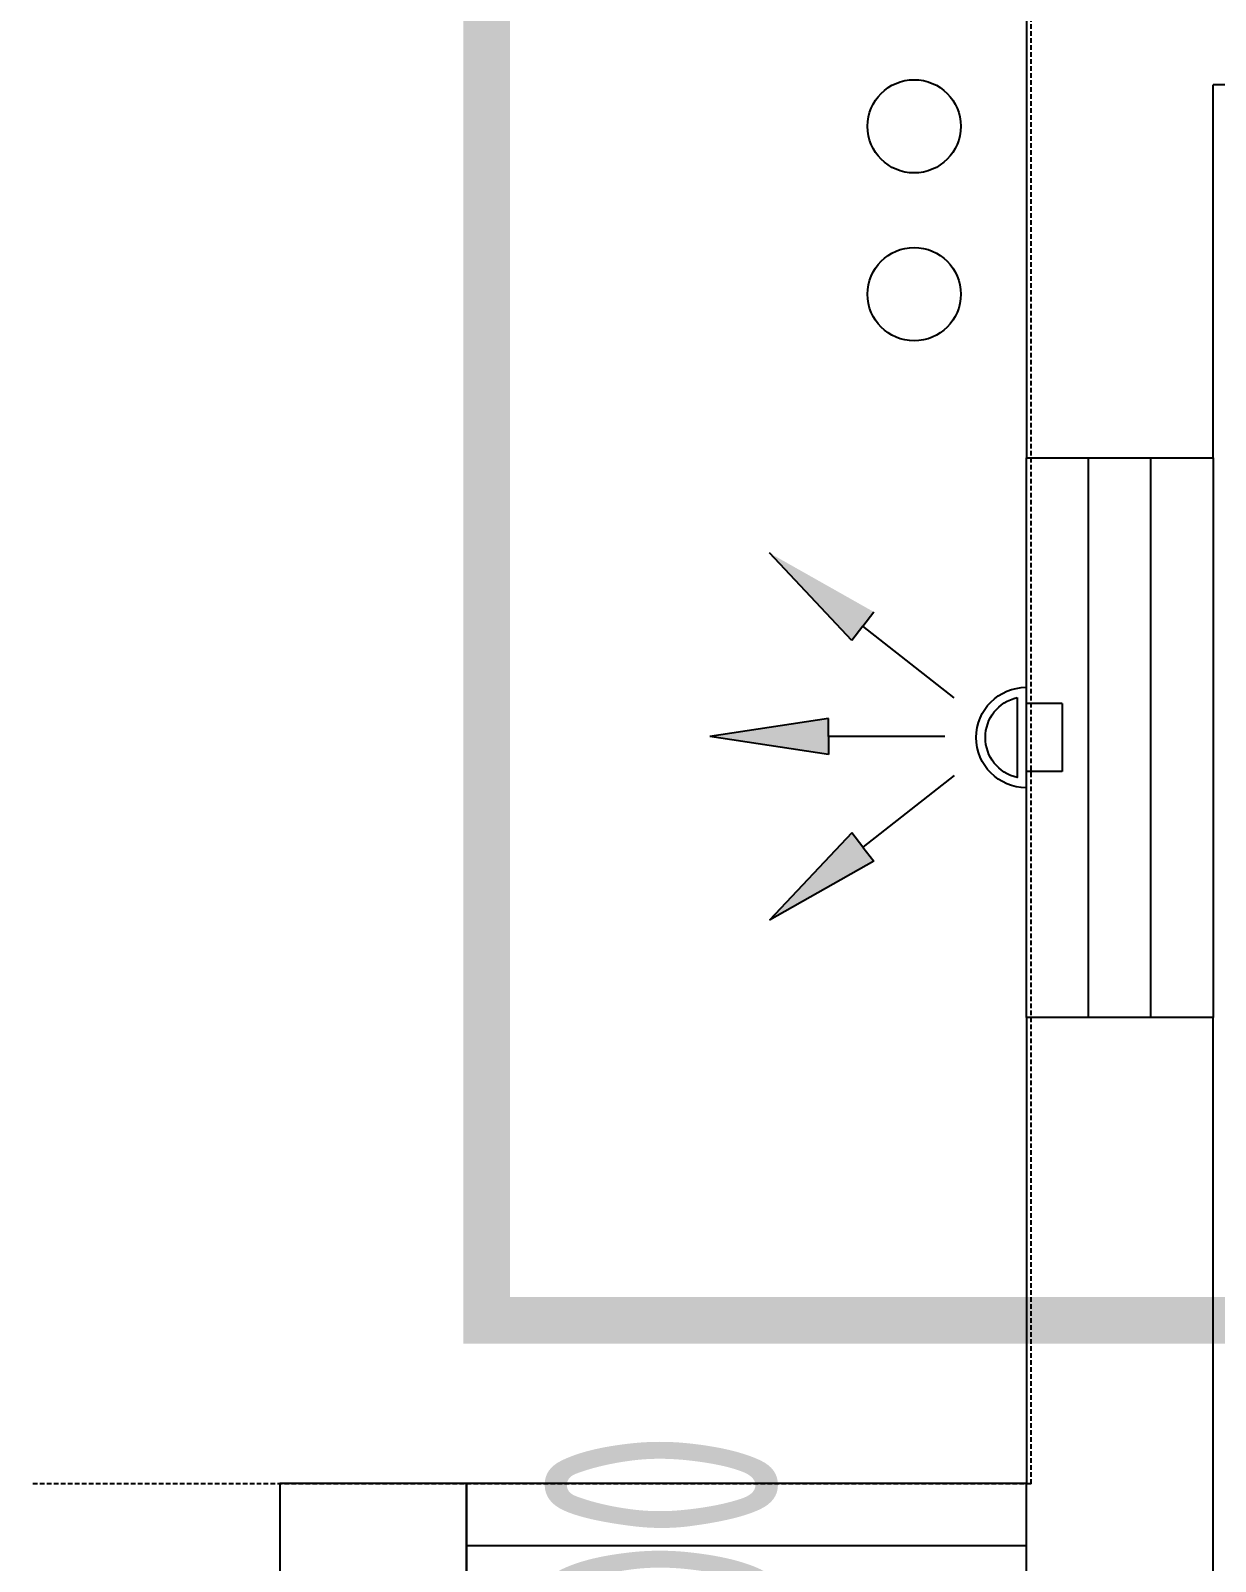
# Model space of a CAD drawing. Header units: inches. Extents: x -3985675 to 129953, y -250661 to -26082.
# Drawn here: x 90853 to 92123, y -34066 to -32424 of the extents above; entities that cross this region are included whole.
import ezdxf

# ---------------------------------------------------------------- set-up
doc = ezdxf.new("R2010")
doc.units = ezdxf.units.IN
doc.header["$LTSCALE"] = 10
doc.header["$MEASUREMENT"] = 0
doc.linetypes.add('SX-DT3-PLAN-07T$0$DASHED', pattern=[0.75, 0.5, -0.25])
for name, color, linetype in [('000土建梁', 251, 'Continuous'), ('005窗', 54, 'Continuous'), ('007地面', 47, 'Continuous'), ('LSW-外氣口', 7, 'Continuous'), ('LSW-風口', 7, 'Continuous'), ('SX-DT3-PLAN-07T$0$S-BEAM', 4, 'SX-DT3-PLAN-07T$0$DASHED'), ('VPIPE-污水', 2, 'Continuous'), ('VPIPE-通气', 3, 'Continuous'), ('WALL', 4, 'Continuous'), ('暖通标注', 5, 'Continuous')]:
    doc.layers.add(name, color=color, linetype=linetype)
doc.layers.add('Cl顶面造型线', color=220, linetype='Continuous', lineweight=18)
doc.styles.add('国标宋体', font='gbxwxtr.shx', dxfattribs={"width": 0.6, "bigfont": 'gbhzfs.shx'})

# ---------------------------------------------------------------- blocks, each defined once
blk = doc.blocks.new('A$C3C126166')
at = {"layer": 'LSW-風口'}
for points in [[(-4.511, 1.702), (-4.273, 2.006), (-4.035, 2.31), (-6.274, 3.576)], [(-5.006, -0.748), (-5.006, -0.362), (-5.006, 0.024), (-7.549, -0.362)], [(-4.511, -2.427), (-4.273, -2.731), (-4.035, -3.035), (-6.274, -4.3)]]:
    blk.add_hatch(color=3, dxfattribs=at).paths.add_polyline_path(points)
at = {"layer": 'LSW-外氣口', "color": 3}
for p, q in [((0, 0.388), (-0.769, 0.388)), ((0, -1.074), (0, 0.388)), ((0, -1.074), (-0.769, -1.074))]:
    blk.add_line(p, q, dxfattribs=at)
blk.add_lwpolyline([(-0.769, -1.42), (-0.769, 0.734, 0.996393), (-0.769, -1.42, -0.461881)], format="xyb", dxfattribs=at)
blk.add_lwpolyline([(-0.965, -1.201), (-0.965, 0.515, 0.794024)], format="xyb", close=True, dxfattribs=at)
at = {"layer": 'LSW-風口', "color": 3}
for p, q in [((-4.511, 1.702), (-6.274, 3.576)), ((-4.035, 2.31), (-6.274, 3.576)), ((-4.273, 2.006), (-4.035, 2.31)), ((-4.273, 2.006), (-4.511, 1.702)), ((-2.315, 0.471), (-4.273, 2.006)), ((-5.006, 0.024), (-7.549, -0.362)), ((-5.006, -0.362), (-5.006, 0.024)), ((-5.006, -0.748), (-7.549, -0.362)), ((-2.518, -0.362), (-5.006, -0.362)), ((-5.006, -0.362), (-5.006, -0.748)), ((-2.315, -1.196), (-4.273, -2.731)), ((-4.511, -2.427), (-6.274, -4.3)), ((-4.273, -2.731), (-4.511, -2.427)), ((-4.273, -2.731), (-4.035, -3.035))]:
    blk.add_line(p, q, dxfattribs=at)
blk = doc.blocks.new('dr57567')
at = {"layer": 'SX-DT3-PLAN-07T$0$S-BEAM', "color": 251}
for q in [(59138.8, -49331.1), (58066.5, -51431.1)]:
    blk.add_line((59138.8, -51431.1), q, dxfattribs=at)
at = {"layer": 'SX-DT3-PLAN-07T$0$S-BEAM', "color": 251, "style": '国标宋体', "width": 0.8}
blk.add_text('L36(1) 200x300', height=250, rotation=90, dxfattribs=at).set_placement((58867.5, -52880.1))
blk = doc.blocks.new('dr65e67')
at = {"layer": 'VPIPE-污水', "linetype": 'Continuous'}
blk.add_circle((3169052.3, -109869.9), 50, dxfattribs=at)
at = {"layer": 'VPIPE-通气', "linetype": 'Continuous'}
blk.add_circle((3169052.3, -109689.9), 50, dxfattribs=at)

msp = doc.modelspace()

# ---------------------------------------------------------------- hatches: boundary and pattern name
at = {"layer": '007地面'}
h = msp.add_hatch(dxfattribs=at)
h.set_pattern_fill('AR-CONC', color=250, scale=2, style=0)
h.set_pattern_definition([(50, (91316.5973, -33832.1782), (3.6436934, -0.3187817), [0.381, -4.191]), (355, (91316.5973, -33832.1782), (-0.7048565, 3.8211329), [0.3048, -3.3528]), (100.451, (91316.901, -33832.2048), (2.93885, 3.5023338), [0.3238, -3.5618]), (46.1842, (91316.5973, -33831.162), (5.4215808, -0.8408466), [0.5715, -6.2865]), (96.6356, (91317.049, -33831.2323), (4.7480847, 4.948511), [0.4857, -5.3427]), (351.184, (91316.5973, -33831.162), (4.748092, 4.9485024), [0.4572, -5.0292]), (21, (91317.1053, -33831.4162), (3.0322976, -2.0453104), [0.381, -4.191]), (326, (91317.1053, -33831.4162), (1.2360406, 3.6837593), [0.3048, -3.3528]), (71.4514, (91317.358, -33831.5866), (4.2683298, 1.6384572), [0.3238, -3.5618]), (37.5, (91316.5973, -33832.1782), (0.06177207, 1.69110078), [0, -3.31216, 0, -3.4036, 0, -3.3655]), (7.5, (91316.5973, -33832.1782), (1.33639325, 2.0036115), [0, -1.94056, 0, -3.23596, 0, -1.2827]), (327.5, (91315.4645, -33832.1782), (2.7118119, -0.11457488), [0, -1.27, 0, -3.9624, 0, -5.2578]), (317.5, (91314.9565, -33832.1782), (2.9625836, 0.5085298), [0, -1.651, 0, -2.63144, 0, -3.7338])])
h.paths.add_polyline_path([(91366.6, -33782.2), (96966.6, -33782.2), (96966.6, -30282.2), (91366.6, -30282.2)], flags=16)
h.paths.add_polyline_path([(91316.6, -33832.2), (97016.6, -33832.2), (97016.6, -30232.2), (91316.6, -30232.2)])

# ---------------------------------------------------------------- linework, layer by layer
at = {"layer": '005窗'}
for points in [[(91920, -33482.2), (91920, -32882.2), (92120, -32882.2), (92120, -33482.2), (91920, -33482.2)], [(91986.7, -33482.2), (91986.7, -32882.2)], [(92053.5, -33482.2), (92053.5, -32882.2)], [(91320, -33982.2), (91320, -34182.2), (91920, -34182.2), (91920, -33982.2), (91320, -33982.2)], [(91920, -34048.8), (91320, -34048.8)]]:
    msp.add_lwpolyline(points, dxfattribs=at)
at = {"layer": 'WALL', "linetype": 'Continuous'}
for points in [[(92120, -32382.2), (92120, -31782.2), (91920, -31782.2), (91920, -32482.2)], [(91920, -32482.2), (91920, -32882.2), (92120, -32882.2), (92120, -32482.2)], [(93920, -32482.2), (92120, -32482.2)], [(92120, -34082.2), (92120, -33482.2), (91920, -33482.2), (91920, -33982.2)], [(91220, -33982.2), (91120, -33982.2), (91120, -34182.2)], [(91320, -34182.2), (91320, -33982.2), (91220, -33982.2)], [(91920, -34182.2), (91920, -33982.2)]]:
    msp.add_lwpolyline(points, dxfattribs=at)

# ---------------------------------------------------------------- block references
at = {"layer": '000土建梁'}
msp.add_blockref('dr57567', (32786.2, 17448.8), dxfattribs=at)
at = {"layer": 'Cl顶面造型线', "color": 4, "xscale": -50, "yscale": 50, "zscale": 50, "rotation": 180}
msp.add_blockref('A$C3C126166', (91958.3, -33199.3), dxfattribs=at)
at = {"layer": '暖通标注'}
msp.add_blockref('dr65e67', (-3077252.6, 77163.1), dxfattribs=at)

doc.saveas('drawing.dxf')
